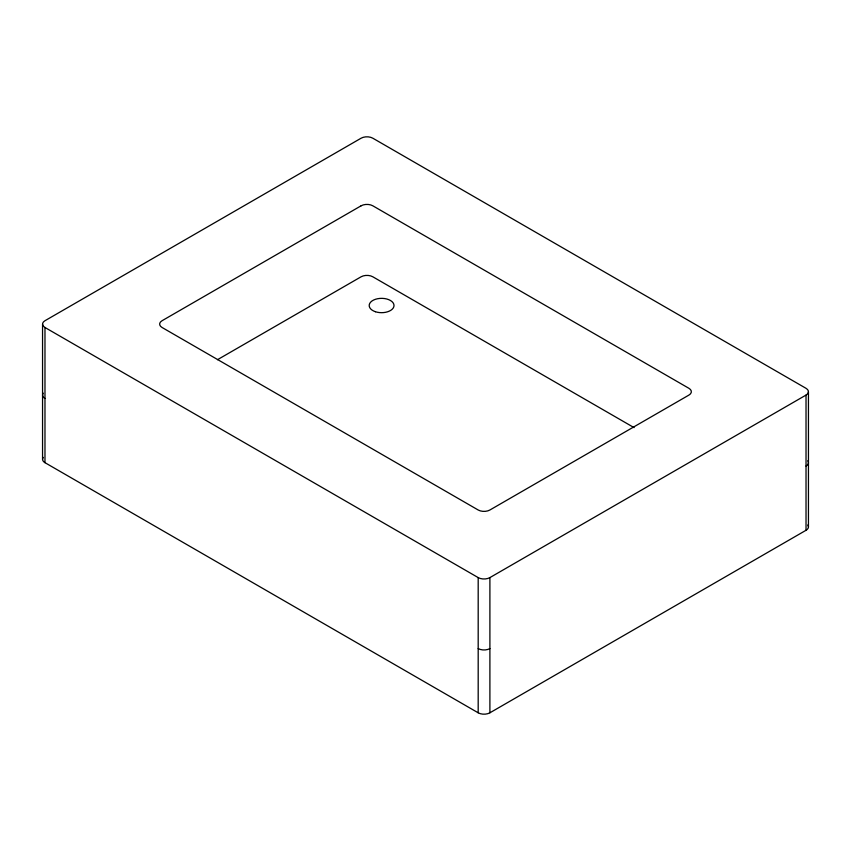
<?xml version="1.0" encoding="UTF-8"?>
<svg xmlns="http://www.w3.org/2000/svg" width="851" height="851" viewBox="0 0 851 851"><rect width="100%" height="100%" fill="white"/><g stroke="black" fill="none" stroke-linecap="round" stroke-linejoin="round"><path stroke-width="1.28" d="M217.473 359.707L361.101 276.788A8.276 4.776 0 0 1 372.812 276.788L634.059 427.617M44.975 327.486L478.188 577.595A8.276 4.776 0 0 0 489.899 577.595L806.025 395.077A8.276 4.776 0 0 0 806.025 388.322L372.812 138.202A8.276 4.776 0 0 0 361.101 138.202L44.975 320.721A8.276 4.776 0 0 0 44.975 327.486L44.975 462.678L478.188 712.798A8.276 4.776 0 0 0 489.899 712.798L806.025 530.279A8.276 4.776 0 0 0 807.759 524.982M808.45 391.705L808.45 526.897M806.025 395.077L806.025 530.279M489.899 577.595L489.899 712.798M478.188 577.595L478.188 712.798M42.55 324.103L42.55 459.295M489.899 648.579A8.276 4.776 0 0 1 478.188 648.579M807.759 460.763A8.276 4.776 0 0 1 806.025 466.061M44.975 398.459A8.276 4.776 0 0 1 43.241 393.173M44.975 462.678A8.276 4.776 0 0 1 43.241 457.391M361.101 205.804L162.062 320.721A8.276 4.776 0 0 0 162.062 327.486L478.188 509.994A8.276 4.776 0 0 0 489.899 509.994L688.938 395.077A8.276 4.776 0 0 0 688.938 388.322L372.812 205.804A8.276 4.776 0 0 0 361.101 205.804M375.387 311.721A12.414 7.17 0 0 0 394.013 305.509A12.414 7.17 0 0 0 375.387 299.307A12.414 7.17 0 0 0 375.387 311.721"/></g></svg>
